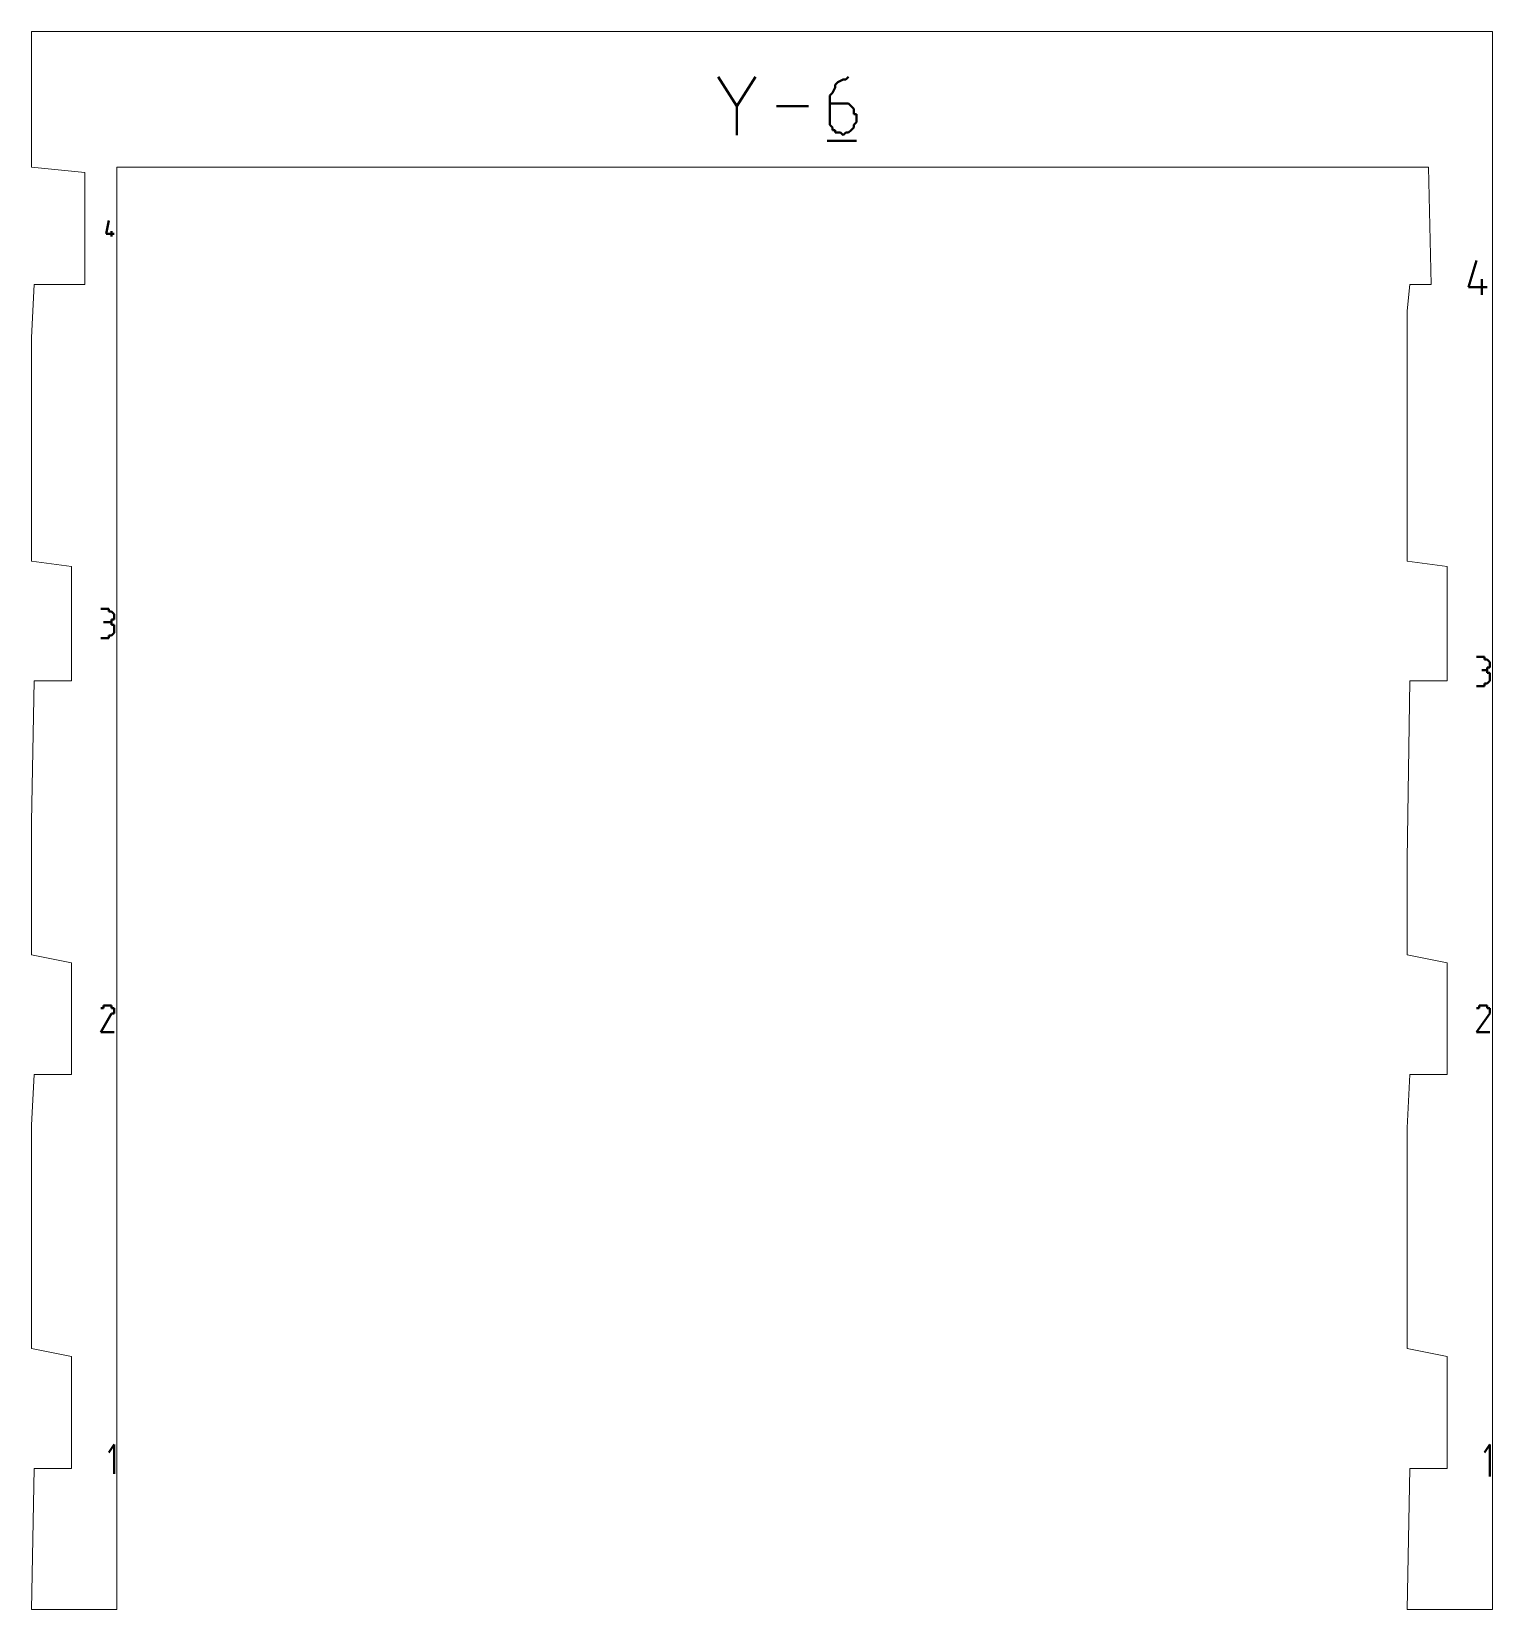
# Model space of a CAD drawing. Header units: centimetres. Extents: x -9.7 to 9.7, y -12.3 to 12.3.
# Drawn here: x -3.41 to 2.09, y -6.09 to -0.16 of the extents above; entities that cross this region are included whole.
import ezdxf

# ---------------------------------------------------------------- set-up
doc = ezdxf.new("R2010")
doc.units = ezdxf.units.CM
doc.header["$MEASUREMENT"] = 0
doc.layers.add('layer 1', color=7, linetype='Continuous')

msp = doc.modelspace()

# ---------------------------------------------------------------- linework, layer by layer
at = {"layer": 'layer 1', "color": 5, "lineweight": 13}
for points in [[(-0.00502, -0.15505), (-0.00502, -0.15505), (-3.40544, -0.15505), (-3.40544, -0.15505)], [(-3.40544, -0.15505), (-3.40544, -0.15505), (-3.40544, -0.66515), (-3.40544, -0.66515)], [(2.08518, -0.15505), (2.08518, -0.15505), (-0.00502, -0.15505), (-0.00502, -0.15505)], [(2.08518, -1.97511), (2.08518, -1.97511), (2.08518, -0.15505), (2.08518, -0.15505)], [(-3.40544, -0.66515), (-3.40544, -0.66515), (-3.20542, -0.68501), (-3.20542, -0.68501)], [(-3.20542, -0.68501), (-3.20542, -0.68501), (-3.20542, -1.10517), (-3.20542, -1.10517)], [(-3.0853, -0.74507), (-3.0853, -0.74507), (-3.0853, -0.66515), (-3.0853, -0.66515)], [(-3.0853, -0.66515), (-3.0853, -0.66515), (1.84494, -0.66515), (1.84494, -0.66515)], [(1.84494, -0.66515), (1.84494, -0.66515), (1.85499, -1.10517), (1.85499, -1.10517)], [(-3.0853, -1.55522), (-3.0853, -1.55522), (-3.0853, -0.74507), (-3.0853, -0.74507)], [(-3.39539, -1.10517), (-3.39539, -1.10517), (-3.40544, -1.30519), (-3.40544, -1.30519)], [(-3.20542, -1.10517), (-3.20542, -1.10517), (-3.39539, -1.10517), (-3.39539, -1.10517)], [(1.77509, -1.10517), (1.77509, -1.10517), (1.76504, -1.20518), (1.76504, -1.20518)], [(1.85499, -1.10517), (1.85499, -1.10517), (1.77509, -1.10517), (1.77509, -1.10517)], [(1.76504, -1.20518), (1.76504, -1.20518), (1.76504, -2.14524), (1.76504, -2.14524)], [(-3.40544, -1.30519), (-3.40544, -1.30519), (-3.40544, -2.14524), (-3.40544, -2.14524)], [(-3.0853, -3.26522), (-3.0853, -3.26522), (-3.0853, -1.55522), (-3.0853, -1.55522)], [(2.08518, -3.12526), (2.08518, -3.12526), (2.08518, -1.97511), (2.08518, -1.97511)], [(-3.40544, -2.14524), (-3.40544, -2.14524), (-3.25542, -2.16509), (-3.25542, -2.16509)], [(-3.25542, -2.16509), (-3.25542, -2.16509), (-3.25542, -2.59502), (-3.25542, -2.59502)], [(1.76504, -2.14524), (1.76504, -2.14524), (1.91505, -2.16509), (1.91505, -2.16509)], [(1.91505, -2.16509), (1.91505, -2.16509), (1.91505, -2.59502), (1.91505, -2.59502)], [(-3.39539, -2.59502), (-3.39539, -2.59502), (-3.40544, -3.12526), (-3.40544, -3.12526)], [(-3.25542, -2.59502), (-3.25542, -2.59502), (-3.39539, -2.59502), (-3.39539, -2.59502)], [(1.77509, -2.59502), (1.77509, -2.59502), (1.76504, -3.26522), (1.76504, -3.26522)], [(1.91505, -2.59502), (1.91505, -2.59502), (1.77509, -2.59502), (1.77509, -2.59502)], [(-3.40544, -3.12526), (-3.40544, -3.12526), (-3.40544, -3.62532), (-3.40544, -3.62532)], [(2.08518, -4.93527), (2.08518, -4.93527), (2.08518, -3.12526), (2.08518, -3.12526)], [(-3.0853, -5.08529), (-3.0853, -5.08529), (-3.0853, -3.26522), (-3.0853, -3.26522)], [(1.76504, -3.26522), (1.76504, -3.26522), (1.76504, -3.62532), (1.76504, -3.62532)], [(-3.40544, -3.62532), (-3.40544, -3.62532), (-3.25542, -3.65522), (-3.25542, -3.65522)], [(-3.25542, -3.65522), (-3.25542, -3.65522), (-3.25542, -4.07511), (-3.25542, -4.07511)], [(1.76504, -3.62532), (1.76504, -3.62532), (1.91505, -3.65522), (1.91505, -3.65522)], [(1.91505, -3.65522), (1.91505, -3.65522), (1.91505, -4.07511), (1.91505, -4.07511)], [(-3.39539, -4.07511), (-3.39539, -4.07511), (-3.40544, -4.26535), (-3.40544, -4.26535)], [(-3.25542, -4.07511), (-3.25542, -4.07511), (-3.39539, -4.07511), (-3.39539, -4.07511)], [(1.77509, -4.07511), (1.77509, -4.07511), (1.76504, -4.27514), (1.76504, -4.27514)], [(1.91505, -4.07511), (1.91505, -4.07511), (1.77509, -4.07511), (1.77509, -4.07511)], [(-3.40544, -4.26535), (-3.40544, -4.26535), (-3.40544, -5.10514), (-3.40544, -5.10514)], [(1.76504, -4.27514), (1.76504, -4.27514), (1.76504, -5.10514), (1.76504, -5.10514)], [(2.08518, -6.08542), (2.08518, -6.08542), (2.08518, -4.93527), (2.08518, -4.93527)], [(-3.0853, -6.08542), (-3.0853, -6.08542), (-3.0853, -5.08529), (-3.0853, -5.08529)], [(-3.40544, -5.10514), (-3.40544, -5.10514), (-3.25542, -5.1353), (-3.25542, -5.1353)], [(-3.25542, -5.1353), (-3.25542, -5.1353), (-3.25542, -5.55519), (-3.25542, -5.55519)], [(1.76504, -5.10514), (1.76504, -5.10514), (1.91505, -5.1353), (1.91505, -5.1353)], [(1.91505, -5.1353), (1.91505, -5.1353), (1.91505, -5.55519), (1.91505, -5.55519)], [(-3.39539, -5.55519), (-3.39539, -5.55519), (-3.40544, -6.08542), (-3.40544, -6.08542)], [(-3.25542, -5.55519), (-3.25542, -5.55519), (-3.39539, -5.55519), (-3.39539, -5.55519)], [(1.77509, -5.55519), (1.77509, -5.55519), (1.76504, -6.08542), (1.76504, -6.08542)], [(1.91505, -5.55519), (1.91505, -5.55519), (1.77509, -5.55519), (1.77509, -5.55519)], [(-3.40544, -6.08542), (-3.40544, -6.08542), (-3.15541, -6.08542), (-3.15541, -6.08542)], [(-3.15541, -6.08542), (-3.15541, -6.08542), (-3.0853, -6.08542), (-3.0853, -6.08542)], [(1.76504, -6.08542), (1.76504, -6.08542), (1.93516, -6.08542), (1.93516, -6.08542)], [(1.93516, -6.08542), (1.93516, -6.08542), (2.08518, -6.08542), (2.08518, -6.08542)]]:
    msp.add_open_spline(points, degree=3, dxfattribs=at)
at = {"layer": 'layer 1', "color": 1, "lineweight": 40}
for points in [[(-0.75511, -0.43498), (-0.75511, -0.43498), (-0.82523, -0.32517), (-0.82523, -0.32517)], [(-0.685, -0.32517), (-0.685, -0.32517), (-0.75511, -0.43498), (-0.75511, -0.43498)], [(-0.37517, -0.34502), (-0.37517, -0.34502), (-0.38496, -0.35507), (-0.38496, -0.35507)], [(-0.38496, -0.35507), (-0.38496, -0.35507), (-0.38496, -0.36512), (-0.38496, -0.36512)], [(-0.35506, -0.33496), (-0.35506, -0.33496), (-0.37517, -0.34502), (-0.37517, -0.34502)], [(-0.34501, -0.33496), (-0.34501, -0.33496), (-0.35506, -0.33496), (-0.35506, -0.33496)], [(-0.33495, -0.32517), (-0.33495, -0.32517), (-0.34501, -0.33496), (-0.34501, -0.33496)], [(-0.33495, -0.32517), (-0.33495, -0.32517), (-0.33495, -0.32517), (-0.33495, -0.32517)], [(-0.39501, -0.38497), (-0.39501, -0.38497), (-0.40507, -0.39502), (-0.40507, -0.39502)], [(-0.40507, -0.39502), (-0.40507, -0.39502), (-0.40507, -0.40508), (-0.40507, -0.40508)], [(-0.40507, -0.40508), (-0.40507, -0.40508), (-0.40507, -0.42518), (-0.40507, -0.42518)], [(-0.38496, -0.36512), (-0.38496, -0.36512), (-0.39501, -0.38497), (-0.39501, -0.38497)], [(-0.75511, -0.42518), (-0.75511, -0.42518), (-0.75511, -0.54503), (-0.75511, -0.54503)], [(-0.48497, -0.43498), (-0.48497, -0.43498), (-0.60509, -0.43498), (-0.60509, -0.43498)], [(-0.40507, -0.42518), (-0.40507, -0.42518), (-0.40507, -0.49503), (-0.40507, -0.49503)], [(-0.35506, -0.42518), (-0.35506, -0.42518), (-0.40507, -0.42518), (-0.40507, -0.42518)], [(-0.34501, -0.42518), (-0.34501, -0.42518), (-0.35506, -0.42518), (-0.35506, -0.42518)], [(-0.33495, -0.42518), (-0.33495, -0.42518), (-0.34501, -0.42518), (-0.34501, -0.42518)], [(-0.34501, -0.42518), (-0.34501, -0.42518), (-0.34501, -0.42518), (-0.34501, -0.42518)], [(-0.32516, -0.43498), (-0.32516, -0.43498), (-0.33495, -0.42518), (-0.33495, -0.42518)], [(-0.31511, -0.44503), (-0.31511, -0.44503), (-0.32516, -0.43498), (-0.32516, -0.43498)], [(-0.32516, -0.43498), (-0.32516, -0.43498), (-0.32516, -0.43498), (-0.32516, -0.43498)], [(-0.31511, -0.45508), (-0.31511, -0.45508), (-0.31511, -0.44503), (-0.31511, -0.44503)], [(-0.31511, -0.46514), (-0.31511, -0.46514), (-0.31511, -0.45508), (-0.31511, -0.45508)], [(-0.30506, -0.46514), (-0.30506, -0.46514), (-0.31511, -0.46514), (-0.31511, -0.46514)], [(-0.30506, -0.49503), (-0.30506, -0.49503), (-0.30506, -0.46514), (-0.30506, -0.46514)], [(-0.30506, -0.46514), (-0.30506, -0.46514), (-0.30506, -0.46514), (-0.30506, -0.46514)], [(-0.40507, -0.49503), (-0.40507, -0.49503), (-0.40507, -0.49503), (-0.40507, -0.49503)], [(-0.40507, -0.49503), (-0.40507, -0.49503), (-0.40507, -0.50509), (-0.40507, -0.50509)], [(-0.40507, -0.50509), (-0.40507, -0.50509), (-0.40507, -0.50509), (-0.40507, -0.50509)], [(-0.40507, -0.50509), (-0.40507, -0.50509), (-0.39501, -0.51514), (-0.39501, -0.51514)], [(-0.39501, -0.51514), (-0.39501, -0.51514), (-0.39501, -0.5252), (-0.39501, -0.5252)], [(-0.39501, -0.5252), (-0.39501, -0.5252), (-0.38496, -0.5252), (-0.38496, -0.5252)], [(-0.38496, -0.5252), (-0.38496, -0.5252), (-0.38496, -0.53499), (-0.38496, -0.53499)], [(-0.33495, -0.53499), (-0.33495, -0.53499), (-0.32516, -0.5252), (-0.32516, -0.5252)], [(-0.32516, -0.5252), (-0.32516, -0.5252), (-0.31511, -0.51514), (-0.31511, -0.51514)], [(-0.32516, -0.5252), (-0.32516, -0.5252), (-0.32516, -0.5252), (-0.32516, -0.5252)], [(-0.31511, -0.50509), (-0.31511, -0.50509), (-0.30506, -0.49503), (-0.30506, -0.49503)], [(-0.31511, -0.51514), (-0.31511, -0.51514), (-0.31511, -0.50509), (-0.31511, -0.50509)], [(-0.31511, -0.50509), (-0.31511, -0.50509), (-0.31511, -0.50509), (-0.31511, -0.50509)], [(-0.41512, -0.56515), (-0.41512, -0.56515), (-0.30506, -0.56515), (-0.30506, -0.56515)], [(-0.38496, -0.53499), (-0.38496, -0.53499), (-0.37517, -0.53499), (-0.37517, -0.53499)], [(-0.37517, -0.53499), (-0.37517, -0.53499), (-0.36512, -0.53499), (-0.36512, -0.53499)], [(-0.36512, -0.53499), (-0.36512, -0.53499), (-0.35506, -0.54503), (-0.35506, -0.54503)], [(-0.35506, -0.54503), (-0.35506, -0.54503), (-0.34501, -0.53499), (-0.34501, -0.53499)], [(-0.35506, -0.54503), (-0.35506, -0.54503), (-0.35506, -0.54503), (-0.35506, -0.54503)], [(-0.34501, -0.53499), (-0.34501, -0.53499), (-0.34501, -0.53499), (-0.34501, -0.53499)], [(-0.34501, -0.53499), (-0.34501, -0.53499), (-0.33495, -0.53499), (-0.33495, -0.53499)], [(-3.12525, -0.91519), (-3.12525, -0.91519), (-3.11519, -0.86519), (-3.11519, -0.86519)], [(-3.09535, -0.91519), (-3.09535, -0.91519), (-3.12525, -0.91519), (-3.12525, -0.91519)], [(-3.10541, -0.92498), (-3.10541, -0.92498), (-3.10541, -0.90514), (-3.10541, -0.90514)], [(1.99496, -1.11522), (1.99496, -1.11522), (2.02512, -1.01521), (2.02512, -1.01521)], [(2.06507, -1.11522), (2.06507, -1.11522), (1.99496, -1.11522), (1.99496, -1.11522)], [(2.04496, -1.14512), (2.04496, -1.14512), (2.04496, -1.08506), (2.04496, -1.08506)], [(-3.11519, -2.32516), (-3.11519, -2.32516), (-3.14536, -2.32516), (-3.14536, -2.32516)], [(-3.11519, -2.33521), (-3.11519, -2.33521), (-3.11519, -2.32516), (-3.11519, -2.32516)], [(-3.10541, -2.33521), (-3.10541, -2.33521), (-3.11519, -2.33521), (-3.11519, -2.33521)], [(-3.11519, -2.33521), (-3.11519, -2.33521), (-3.11519, -2.33521), (-3.11519, -2.33521)], [(-3.09535, -2.34527), (-3.09535, -2.34527), (-3.10541, -2.33521), (-3.10541, -2.33521)], [(-3.10541, -2.33521), (-3.10541, -2.33521), (-3.10541, -2.33521), (-3.10541, -2.33521)], [(-3.10541, -2.33521), (-3.10541, -2.33521), (-3.10541, -2.33521), (-3.10541, -2.33521)], [(-3.10541, -2.37517), (-3.10541, -2.37517), (-3.10541, -2.3651), (-3.10541, -2.3651)], [(-3.10541, -2.3651), (-3.10541, -2.3651), (-3.10541, -2.3651), (-3.10541, -2.3651)], [(-3.10541, -2.3651), (-3.10541, -2.3651), (-3.09535, -2.3651), (-3.09535, -2.3651)], [(-3.09535, -2.35506), (-3.09535, -2.35506), (-3.09535, -2.34527), (-3.09535, -2.34527)], [(-3.09535, -2.34527), (-3.09535, -2.34527), (-3.09535, -2.34527), (-3.09535, -2.34527)], [(-3.09535, -2.34527), (-3.09535, -2.34527), (-3.09535, -2.34527), (-3.09535, -2.34527)], [(-3.09535, -2.3651), (-3.09535, -2.3651), (-3.09535, -2.35506), (-3.09535, -2.35506)], [(-3.09535, -2.35506), (-3.09535, -2.35506), (-3.09535, -2.35506), (-3.09535, -2.35506)], [(-3.09535, -2.35506), (-3.09535, -2.35506), (-3.09535, -2.35506), (-3.09535, -2.35506)], [(-3.09535, -2.35506), (-3.09535, -2.35506), (-3.09535, -2.35506), (-3.09535, -2.35506)], [(-3.11519, -2.37517), (-3.11519, -2.37517), (-3.1353, -2.37517), (-3.1353, -2.37517)], [(-3.1353, -2.37517), (-3.1353, -2.37517), (-3.11519, -2.37517), (-3.11519, -2.37517)], [(-3.10541, -2.37517), (-3.10541, -2.37517), (-3.11519, -2.37517), (-3.11519, -2.37517)], [(-3.11519, -2.37517), (-3.11519, -2.37517), (-3.11519, -2.37517), (-3.11519, -2.37517)], [(-3.11519, -2.37517), (-3.11519, -2.37517), (-3.11519, -2.37517), (-3.11519, -2.37517)], [(-3.11519, -2.37517), (-3.11519, -2.37517), (-3.11519, -2.37517), (-3.11519, -2.37517)], [(-3.11519, -2.37517), (-3.11519, -2.37517), (-3.11519, -2.37517), (-3.11519, -2.37517)], [(-3.11519, -2.37517), (-3.11519, -2.37517), (-3.11519, -2.37517), (-3.11519, -2.37517)], [(-3.11519, -2.37517), (-3.11519, -2.37517), (-3.10541, -2.37517), (-3.10541, -2.37517)], [(-3.11519, -2.43522), (-3.11519, -2.43522), (-3.11519, -2.42516), (-3.11519, -2.42516)], [(-3.11519, -2.42516), (-3.11519, -2.42516), (-3.11519, -2.42516), (-3.11519, -2.42516)], [(-3.11519, -2.42516), (-3.11519, -2.42516), (-3.10541, -2.42516), (-3.10541, -2.42516)], [(-3.10541, -2.38522), (-3.10541, -2.38522), (-3.10541, -2.37517), (-3.10541, -2.37517)], [(-3.10541, -2.37517), (-3.10541, -2.37517), (-3.10541, -2.37517), (-3.10541, -2.37517)], [(-3.09535, -2.38522), (-3.09535, -2.38522), (-3.10541, -2.38522), (-3.10541, -2.38522)], [(-3.10541, -2.42516), (-3.10541, -2.42516), (-3.09535, -2.41512), (-3.09535, -2.41512)], [(-3.10541, -2.42516), (-3.10541, -2.42516), (-3.10541, -2.42516), (-3.10541, -2.42516)], [(-3.10541, -2.42516), (-3.10541, -2.42516), (-3.10541, -2.42516), (-3.10541, -2.42516)], [(-3.09535, -2.39527), (-3.09535, -2.39527), (-3.09535, -2.38522), (-3.09535, -2.38522)], [(-3.09535, -2.38522), (-3.09535, -2.38522), (-3.09535, -2.38522), (-3.09535, -2.38522)], [(-3.09535, -2.40506), (-3.09535, -2.40506), (-3.09535, -2.39527), (-3.09535, -2.39527)], [(-3.09535, -2.39527), (-3.09535, -2.39527), (-3.09535, -2.39527), (-3.09535, -2.39527)], [(-3.09535, -2.39527), (-3.09535, -2.39527), (-3.09535, -2.39527), (-3.09535, -2.39527)], [(-3.09535, -2.41512), (-3.09535, -2.41512), (-3.09535, -2.40506), (-3.09535, -2.40506)], [(-3.09535, -2.41512), (-3.09535, -2.41512), (-3.09535, -2.41512), (-3.09535, -2.41512)], [(-3.09535, -2.41512), (-3.09535, -2.41512), (-3.09535, -2.41512), (-3.09535, -2.41512)], [(-3.14536, -2.43522), (-3.14536, -2.43522), (-3.11519, -2.43522), (-3.11519, -2.43522)], [(-3.11519, -2.43522), (-3.11519, -2.43522), (-3.11519, -2.43522), (-3.11519, -2.43522)], [(2.05502, -2.50507), (2.05502, -2.50507), (2.02512, -2.50507), (2.02512, -2.50507)], [(2.05502, -2.51513), (2.05502, -2.51513), (2.05502, -2.50507), (2.05502, -2.50507)], [(2.06507, -2.51513), (2.06507, -2.51513), (2.05502, -2.51513), (2.05502, -2.51513)], [(2.05502, -2.51513), (2.05502, -2.51513), (2.05502, -2.51513), (2.05502, -2.51513)], [(2.07513, -2.52518), (2.07513, -2.52518), (2.06507, -2.51513), (2.06507, -2.51513)], [(2.06507, -2.51513), (2.06507, -2.51513), (2.06507, -2.51513), (2.06507, -2.51513)], [(2.06507, -2.51513), (2.06507, -2.51513), (2.06507, -2.51513), (2.06507, -2.51513)], [(2.06507, -2.55508), (2.06507, -2.55508), (2.06507, -2.54528), (2.06507, -2.54528)], [(2.06507, -2.54528), (2.06507, -2.54528), (2.06507, -2.54528), (2.06507, -2.54528)], [(2.06507, -2.54528), (2.06507, -2.54528), (2.07513, -2.54528), (2.07513, -2.54528)], [(2.07513, -2.53524), (2.07513, -2.53524), (2.07513, -2.52518), (2.07513, -2.52518)], [(2.07513, -2.52518), (2.07513, -2.52518), (2.07513, -2.52518), (2.07513, -2.52518)], [(2.07513, -2.52518), (2.07513, -2.52518), (2.07513, -2.52518), (2.07513, -2.52518)], [(2.07513, -2.54528), (2.07513, -2.54528), (2.07513, -2.53524), (2.07513, -2.53524)], [(2.07513, -2.53524), (2.07513, -2.53524), (2.07513, -2.53524), (2.07513, -2.53524)], [(2.07513, -2.53524), (2.07513, -2.53524), (2.07513, -2.53524), (2.07513, -2.53524)], [(2.07513, -2.53524), (2.07513, -2.53524), (2.07513, -2.53524), (2.07513, -2.53524)], [(2.05502, -2.55508), (2.05502, -2.55508), (2.04496, -2.55508), (2.04496, -2.55508)], [(2.04496, -2.55508), (2.04496, -2.55508), (2.05502, -2.55508), (2.05502, -2.55508)], [(2.06507, -2.55508), (2.06507, -2.55508), (2.05502, -2.55508), (2.05502, -2.55508)], [(2.05502, -2.55508), (2.05502, -2.55508), (2.05502, -2.55508), (2.05502, -2.55508)], [(2.05502, -2.55508), (2.05502, -2.55508), (2.05502, -2.55508), (2.05502, -2.55508)], [(2.05502, -2.55508), (2.05502, -2.55508), (2.05502, -2.55508), (2.05502, -2.55508)], [(2.05502, -2.55508), (2.05502, -2.55508), (2.05502, -2.55508), (2.05502, -2.55508)], [(2.05502, -2.55508), (2.05502, -2.55508), (2.05502, -2.55508), (2.05502, -2.55508)], [(2.05502, -2.55508), (2.05502, -2.55508), (2.06507, -2.55508), (2.06507, -2.55508)], [(2.05502, -2.61514), (2.05502, -2.61514), (2.05502, -2.60509), (2.05502, -2.60509)], [(2.05502, -2.60509), (2.05502, -2.60509), (2.05502, -2.60509), (2.05502, -2.60509)], [(2.05502, -2.60509), (2.05502, -2.60509), (2.06507, -2.60509), (2.06507, -2.60509)], [(2.06507, -2.56513), (2.06507, -2.56513), (2.06507, -2.55508), (2.06507, -2.55508)], [(2.06507, -2.55508), (2.06507, -2.55508), (2.06507, -2.55508), (2.06507, -2.55508)], [(2.07513, -2.56513), (2.07513, -2.56513), (2.06507, -2.56513), (2.06507, -2.56513)], [(2.06507, -2.60509), (2.06507, -2.60509), (2.07513, -2.59502), (2.07513, -2.59502)], [(2.06507, -2.60509), (2.06507, -2.60509), (2.06507, -2.60509), (2.06507, -2.60509)], [(2.06507, -2.60509), (2.06507, -2.60509), (2.06507, -2.60509), (2.06507, -2.60509)], [(2.07513, -2.57519), (2.07513, -2.57519), (2.07513, -2.56513), (2.07513, -2.56513)], [(2.07513, -2.56513), (2.07513, -2.56513), (2.07513, -2.56513), (2.07513, -2.56513)], [(2.07513, -2.58524), (2.07513, -2.58524), (2.07513, -2.57519), (2.07513, -2.57519)], [(2.07513, -2.57519), (2.07513, -2.57519), (2.07513, -2.57519), (2.07513, -2.57519)], [(2.07513, -2.57519), (2.07513, -2.57519), (2.07513, -2.57519), (2.07513, -2.57519)], [(2.07513, -2.59502), (2.07513, -2.59502), (2.07513, -2.58524), (2.07513, -2.58524)], [(2.07513, -2.59502), (2.07513, -2.59502), (2.07513, -2.59502), (2.07513, -2.59502)], [(2.07513, -2.59502), (2.07513, -2.59502), (2.07513, -2.59502), (2.07513, -2.59502)], [(2.02512, -2.61514), (2.02512, -2.61514), (2.05502, -2.61514), (2.05502, -2.61514)], [(2.05502, -2.61514), (2.05502, -2.61514), (2.05502, -2.61514), (2.05502, -2.61514)], [(-3.1353, -3.82508), (-3.1353, -3.82508), (-3.14536, -3.82508), (-3.14536, -3.82508)], [(-3.14536, -3.9153), (-3.14536, -3.9153), (-3.10541, -3.84519), (-3.10541, -3.84519)], [(-3.12525, -3.81529), (-3.12525, -3.81529), (-3.1353, -3.81529), (-3.1353, -3.81529)], [(-3.1353, -3.81529), (-3.1353, -3.81529), (-3.1353, -3.81529), (-3.1353, -3.81529)], [(-3.1353, -3.81529), (-3.1353, -3.81529), (-3.1353, -3.82508), (-3.1353, -3.82508)], [(-3.1353, -3.82508), (-3.1353, -3.82508), (-3.1353, -3.82508), (-3.1353, -3.82508)], [(-3.11519, -3.81529), (-3.11519, -3.81529), (-3.12525, -3.81529), (-3.12525, -3.81529)], [(-3.12525, -3.81529), (-3.12525, -3.81529), (-3.12525, -3.81529), (-3.12525, -3.81529)], [(-3.10541, -3.81529), (-3.10541, -3.81529), (-3.11519, -3.81529), (-3.11519, -3.81529)], [(-3.11519, -3.81529), (-3.11519, -3.81529), (-3.11519, -3.81529), (-3.11519, -3.81529)], [(-3.11519, -3.81529), (-3.11519, -3.81529), (-3.11519, -3.81529), (-3.11519, -3.81529)], [(-3.10541, -3.82508), (-3.10541, -3.82508), (-3.10541, -3.81529), (-3.10541, -3.81529)], [(-3.10541, -3.81529), (-3.10541, -3.81529), (-3.10541, -3.81529), (-3.10541, -3.81529)], [(-3.10541, -3.81529), (-3.10541, -3.81529), (-3.10541, -3.81529), (-3.10541, -3.81529)], [(-3.09535, -3.82508), (-3.09535, -3.82508), (-3.10541, -3.82508), (-3.10541, -3.82508)], [(-3.10541, -3.84519), (-3.10541, -3.84519), (-3.10541, -3.84519), (-3.10541, -3.84519)], [(-3.10541, -3.84519), (-3.10541, -3.84519), (-3.10541, -3.84519), (-3.10541, -3.84519)], [(-3.10541, -3.84519), (-3.10541, -3.84519), (-3.10541, -3.84519), (-3.10541, -3.84519)], [(-3.10541, -3.84519), (-3.10541, -3.84519), (-3.10541, -3.84519), (-3.10541, -3.84519)], [(-3.10541, -3.84519), (-3.10541, -3.84519), (-3.10541, -3.84519), (-3.10541, -3.84519)], [(-3.10541, -3.84519), (-3.10541, -3.84519), (-3.10541, -3.84519), (-3.10541, -3.84519)], [(-3.10541, -3.84519), (-3.10541, -3.84519), (-3.10541, -3.84519), (-3.10541, -3.84519)], [(-3.10541, -3.84519), (-3.10541, -3.84519), (-3.10541, -3.84519), (-3.10541, -3.84519)], [(-3.10541, -3.84519), (-3.10541, -3.84519), (-3.10541, -3.84519), (-3.10541, -3.84519)], [(-3.10541, -3.84519), (-3.10541, -3.84519), (-3.10541, -3.84519), (-3.10541, -3.84519)], [(-3.10541, -3.84519), (-3.10541, -3.84519), (-3.10541, -3.84519), (-3.10541, -3.84519)], [(-3.10541, -3.84519), (-3.10541, -3.84519), (-3.09535, -3.84519), (-3.09535, -3.84519)], [(-3.09535, -3.83514), (-3.09535, -3.83514), (-3.09535, -3.82508), (-3.09535, -3.82508)], [(-3.09535, -3.82508), (-3.09535, -3.82508), (-3.09535, -3.82508), (-3.09535, -3.82508)], [(-3.09535, -3.84519), (-3.09535, -3.84519), (-3.09535, -3.83514), (-3.09535, -3.83514)], [(-3.09535, -3.83514), (-3.09535, -3.83514), (-3.09535, -3.83514), (-3.09535, -3.83514)], [(-3.09535, -3.83514), (-3.09535, -3.83514), (-3.09535, -3.83514), (-3.09535, -3.83514)], [(2.03517, -3.82508), (2.03517, -3.82508), (2.02512, -3.82508), (2.02512, -3.82508)], [(2.02512, -3.9153), (2.02512, -3.9153), (2.07513, -3.84519), (2.07513, -3.84519)], [(2.04496, -3.81529), (2.04496, -3.81529), (2.03517, -3.81529), (2.03517, -3.81529)], [(2.03517, -3.81529), (2.03517, -3.81529), (2.03517, -3.82508), (2.03517, -3.82508)], [(2.03517, -3.82508), (2.03517, -3.82508), (2.03517, -3.82508), (2.03517, -3.82508)], [(2.05502, -3.81529), (2.05502, -3.81529), (2.04496, -3.81529), (2.04496, -3.81529)], [(2.04496, -3.81529), (2.04496, -3.81529), (2.04496, -3.81529), (2.04496, -3.81529)], [(2.04496, -3.81529), (2.04496, -3.81529), (2.04496, -3.81529), (2.04496, -3.81529)], [(2.06507, -3.81529), (2.06507, -3.81529), (2.05502, -3.81529), (2.05502, -3.81529)], [(2.05502, -3.81529), (2.05502, -3.81529), (2.05502, -3.81529), (2.05502, -3.81529)], [(2.05502, -3.81529), (2.05502, -3.81529), (2.05502, -3.81529), (2.05502, -3.81529)], [(2.06507, -3.82508), (2.06507, -3.82508), (2.06507, -3.81529), (2.06507, -3.81529)], [(2.06507, -3.81529), (2.06507, -3.81529), (2.06507, -3.81529), (2.06507, -3.81529)], [(2.06507, -3.81529), (2.06507, -3.81529), (2.06507, -3.81529), (2.06507, -3.81529)], [(2.07513, -3.82508), (2.07513, -3.82508), (2.06507, -3.82508), (2.06507, -3.82508)], [(2.07513, -3.83514), (2.07513, -3.83514), (2.07513, -3.82508), (2.07513, -3.82508)], [(2.07513, -3.82508), (2.07513, -3.82508), (2.07513, -3.82508), (2.07513, -3.82508)], [(2.07513, -3.84519), (2.07513, -3.84519), (2.07513, -3.83514), (2.07513, -3.83514)], [(2.07513, -3.83514), (2.07513, -3.83514), (2.07513, -3.83514), (2.07513, -3.83514)], [(2.07513, -3.83514), (2.07513, -3.83514), (2.07513, -3.83514), (2.07513, -3.83514)], [(2.07513, -3.84519), (2.07513, -3.84519), (2.07513, -3.84519), (2.07513, -3.84519)], [(2.07513, -3.84519), (2.07513, -3.84519), (2.07513, -3.84519), (2.07513, -3.84519)], [(2.07513, -3.84519), (2.07513, -3.84519), (2.07513, -3.84519), (2.07513, -3.84519)], [(2.07513, -3.84519), (2.07513, -3.84519), (2.07513, -3.84519), (2.07513, -3.84519)], [(2.07513, -3.84519), (2.07513, -3.84519), (2.07513, -3.84519), (2.07513, -3.84519)], [(2.07513, -3.84519), (2.07513, -3.84519), (2.07513, -3.84519), (2.07513, -3.84519)], [(2.07513, -3.84519), (2.07513, -3.84519), (2.07513, -3.84519), (2.07513, -3.84519)], [(2.07513, -3.84519), (2.07513, -3.84519), (2.07513, -3.84519), (2.07513, -3.84519)], [(2.07513, -3.84519), (2.07513, -3.84519), (2.07513, -3.84519), (2.07513, -3.84519)], [(2.07513, -3.84519), (2.07513, -3.84519), (2.07513, -3.84519), (2.07513, -3.84519)], [(2.07513, -3.84519), (2.07513, -3.84519), (2.07513, -3.84519), (2.07513, -3.84519)], [(2.07513, -3.84519), (2.07513, -3.84519), (2.07513, -3.84519), (2.07513, -3.84519)], [(-3.09535, -3.9153), (-3.09535, -3.9153), (-3.14536, -3.9153), (-3.14536, -3.9153)], [(2.07513, -3.9153), (2.07513, -3.9153), (2.02512, -3.9153), (2.02512, -3.9153)], [(-3.09535, -5.46523), (-3.09535, -5.46523), (-3.11519, -5.4954), (-3.11519, -5.4954)], [(-3.09535, -5.5753), (-3.09535, -5.5753), (-3.09535, -5.46523), (-3.09535, -5.46523)], [(2.07513, -5.46523), (2.07513, -5.46523), (2.05502, -5.4954), (2.05502, -5.4954)], [(2.07513, -5.58535), (2.07513, -5.58535), (2.07513, -5.46523), (2.07513, -5.46523)]]:
    msp.add_open_spline(points, degree=3, dxfattribs=at)

doc.saveas('drawing.dxf')
